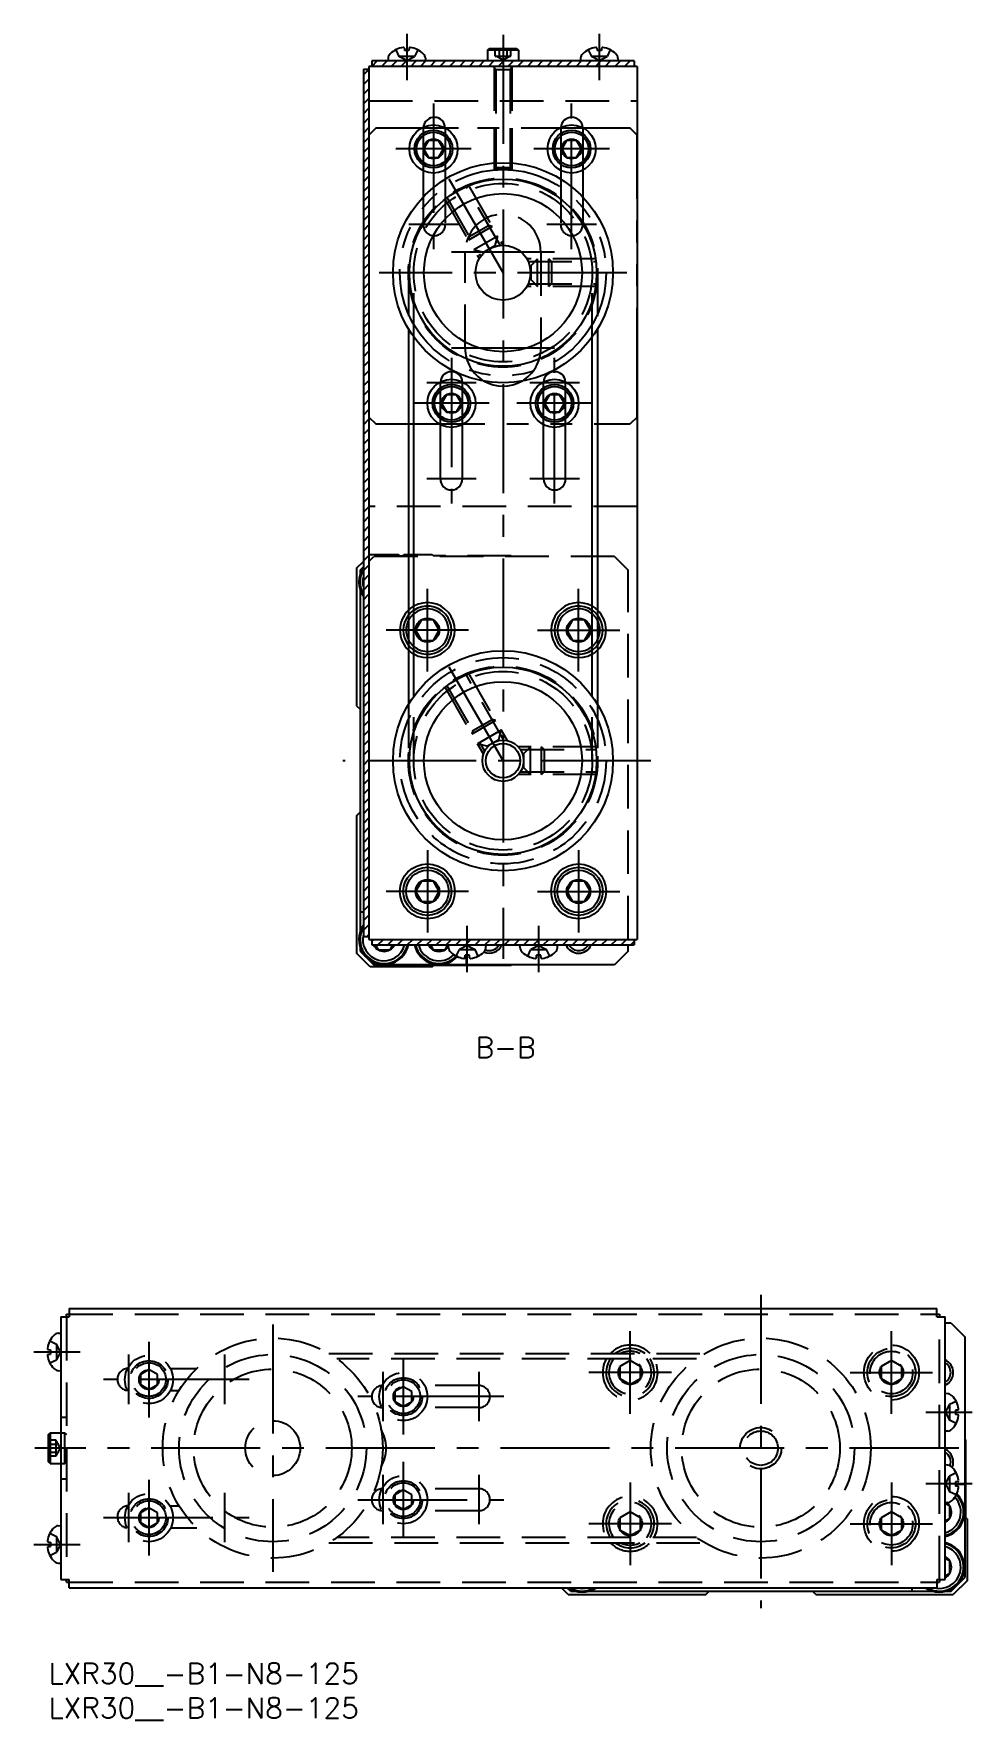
# Model space of a CAD drawing. Extents: x -2 to 377, y -8 to 279.
# Drawn here: x -2.2 to 134.4, y -8.3 to 237.1 of the extents above; entities that cross this region are included whole.
import ezdxf

# ---------------------------------------------------------------- set-up
doc = ezdxf.new("R2010")
doc.units = 0
doc.header["$LTSCALE"] = 0.5
for name, pattern in [('CENTER', [50.8, 31.75, -6.35, 6.35, -6.35]), ('DASHED', [19.05, 12.7, -6.35]), ('PHANTOM', [63.5, 31.75, -6.35, 6.35, -6.35, 6.35, -6.35])]:
    doc.linetypes.add(name, pattern=pattern)
for name, color, linetype in [('MSM_CENTER', 1, 'CENTER'), ('MSM_CONTINUOUS', 7, 'CONTINUOUS'), ('MSM_DASHED', 4, 'DASHED'), ('MSM_IMAGINARY', 6, 'PHANTOM'), ('MSM_NARROW', 5, 'CONTINUOUS'), ('MSM_PART_NUMBER', 7, 'CONTINUOUS')]:
    doc.layers.add(name, color=color, linetype=linetype)
doc.styles.get("Standard").update_dxf_attribs({"font": 'txt.shx', "height": 3, "bigfont": 'bigfont.shx'})

# ---------------------------------------------------------------- blocks, each defined once
blk = doc.blocks.new('*U2')
at = {"layer": 'MSM_PART_NUMBER'}
blk.add_text('LXR30__-B1-N8-125', height=3, dxfattribs=at).set_placement((0, -3))
blk = doc.blocks.new('*U3')
at = {"layer": 'MSM_PART_NUMBER'}
blk.add_text('LXR30__-B1-N8-125', height=3, dxfattribs=at).set_placement((0, -8))

msp = doc.modelspace()

# ---------------------------------------------------------------- linework, layer by layer
at = {"layer": 'MSM_CENTER'}
for p, q in [((52.1, 237.06), (52.1, 230.3)), ((66.1, 236.9), (66.1, 102.5)), ((80.1, 237.06), (80.1, 230.3)), ((55.99, 226.9), (55.99, 205.7)), ((76.08, 205.7), (76.08, 226.9)), ((59.61, 223.3), (52.41, 223.3)), ((79.7, 223.3), (72.5, 223.3)), ((61.49, 220.3), (50.49, 220.3)), ((81.58, 220.3), (70.58, 220.3)), ((58.22, 215.94), (67.1, 200.57)), ((59.61, 209.3), (52.41, 209.3)), ((79.7, 209.3), (72.5, 209.3)), ((73.6, 205.3), (58.6, 205.3)), ((84.1, 202.3), (48.1, 202.3)), ((73.6, 191.3), (58.6, 191.3)), ((58.6, 189.9), (58.6, 168.7)), ((73.6, 168.7), (73.6, 189.9)), ((62.22, 186.3), (55.02, 186.3)), ((77.22, 186.3), (70.02, 186.3)), ((64.1, 183.3), (53.1, 183.3)), ((79.1, 183.3), (68.1, 183.3)), ((62.22, 172.3), (55.02, 172.3)), ((77.22, 172.3), (70.02, 172.3)), ((55.1, 144.3), (55.1, 156.3)), ((77.1, 144.3), (77.1, 156.3)), ((61.1, 150.3), (49.1, 150.3)), ((71.1, 150.3), (83.1, 150.3)), ((58.22, 144.94), (67.1, 129.57)), ((87.6, 131.3), (42.8, 131.3)), ((55.1, 118.3), (55.1, 106.3)), ((77.1, 118.3), (77.1, 106.3)), ((61.1, 112.3), (49.1, 112.3)), ((71.1, 112.3), (83.1, 112.3)), ((60.9, 100.54), (60.9, 107.3)), ((71.3, 100.54), (71.3, 107.3)), ((103.6, 53.6), (103.6, 8)), ((32.6, 49.3), (32.6, 13.3)), ((14.6, 46.78), (14.6, 35.78)), ((84.6, 36.3), (84.6, 48.3)), ((122.6, 36.3), (122.6, 48.3)), ((-2.16, 45.3), (4.6, 45.3)), ((11.6, 44.9), (11.6, 37.7)), ((25.6, 44.9), (25.6, 37.7)), ((51.6, 44.3), (51.6, 33.3)), ((48.6, 42.42), (48.6, 35.22)), ((62.6, 42.42), (62.6, 35.22)), ((90.6, 42.3), (78.6, 42.3)), ((116.6, 42.3), (128.6, 42.3)), ((29.2, 41.28), (8, 41.28)), ((66.2, 38.8), (45, 38.8)), ((134.36, 36.5), (127.6, 36.5)), ((132.4, 31.3), (-2, 31.3)), ((48.6, 27.42), (48.6, 20.22)), ((51.6, 29.3), (51.6, 18.3)), ((62.6, 27.42), (62.6, 20.22)), ((11.6, 24.81), (11.6, 17.61)), ((14.6, 26.69), (14.6, 15.69)), ((25.6, 24.81), (25.6, 17.61)), ((84.6, 26.3), (84.6, 14.3)), ((122.6, 26.3), (122.6, 14.3)), ((134.36, 26.1), (127.6, 26.1)), ((45, 23.8), (66.2, 23.8)), ((8, 21.19), (29.2, 21.19)), ((90.6, 20.3), (78.6, 20.3)), ((116.6, 20.3), (128.6, 20.3)), ((-2.16, 17.3), (4.6, 17.3))]:
    msp.add_line(p, q, dxfattribs=at)
at = {"layer": 'MSM_CONTINUOUS'}
for p, q in [((85.2, 233.1), (47, 233.1)), ((47, 233.1), (47, 232.3)), ((49.39, 233.5), (49.35, 233.1)), ((51.77, 234.98), (51.78, 234.6)), ((52.42, 234.6), (51.78, 234.6)), ((52.43, 234.98), (52.42, 234.6)), ((54.81, 233.5), (54.85, 233.1)), ((63.85, 234.65), (64.1, 234.9)), ((68.35, 234.65), (63.85, 234.65)), ((63.85, 234.65), (63.85, 233.1)), ((64.1, 234.9), (68.1, 234.9)), ((68.1, 234.9), (68.35, 234.65)), ((68.35, 234.65), (68.35, 233.1)), ((77.39, 233.5), (77.35, 233.1)), ((79.77, 234.98), (79.78, 234.6)), ((80.42, 234.6), (79.78, 234.6)), ((80.43, 234.98), (80.42, 234.6)), ((82.81, 233.5), (82.85, 233.1)), ((85.2, 233.1), (85.2, 232.3)), ((45.8, 231.9), (45.8, 105.7)), ((45.8, 231.9), (46.6, 231.9)), ((46.6, 232.3), (46.6, 105.3)), ((85.6, 232.3), (46.6, 232.3)), ((85.6, 232.3), (85.6, 105.3)), ((55.27, 221.55), (54.54, 220.3)), ((56.71, 221.55), (55.27, 221.55)), ((57.43, 220.3), (56.71, 221.55)), ((75.36, 221.55), (74.64, 220.3)), ((76.8, 221.55), (75.36, 221.55)), ((77.52, 220.3), (76.8, 221.55)), ((54.54, 220.3), (55.27, 219.05)), ((55.27, 219.05), (56.71, 219.05)), ((56.71, 219.05), (57.43, 220.3)), ((74.64, 220.3), (75.36, 219.05)), ((75.36, 219.05), (76.8, 219.05)), ((76.8, 219.05), (77.52, 220.3)), ((54.5, 217.13), (54.5, 213.32)), ((57.7, 217.25), (57.7, 215.92)), ((74.5, 217.18), (74.5, 215.92)), ((77.7, 217.2), (77.7, 213.32)), ((52.35, 194.12), (52.35, 139.48)), ((79.85, 194.12), (79.85, 139.48)), ((53.11, 140.64), (53.11, 192.96)), ((79.09, 140.64), (79.09, 192.96)), ((57.88, 184.55), (57.16, 183.3)), ((59.32, 184.55), (57.88, 184.55)), ((60.04, 183.3), (59.32, 184.55)), ((72.88, 184.55), (72.16, 183.3)), ((74.32, 184.55), (72.88, 184.55)), ((75.04, 183.3), (74.32, 184.55)), ((57.16, 183.3), (57.88, 182.05)), ((57.88, 182.05), (59.32, 182.05)), ((59.32, 182.05), (60.04, 183.3)), ((72.16, 183.3), (72.88, 182.05)), ((72.88, 182.05), (74.32, 182.05)), ((74.32, 182.05), (75.04, 183.3)), ((57, 172.3), (57, 180.19)), ((60.2, 172.3), (60.2, 180.19)), ((72, 172.3), (72, 180.19)), ((75.2, 172.3), (75.2, 180.19)), ((44.8, 159.3), (45.8, 160.3)), ((45.3, 159), (45.8, 159.5)), ((44.8, 159.3), (44.8, 139.3)), ((45.3, 159), (45.3, 158.34)), ((45.3, 156.26), (45.3, 106.34)), ((54.23, 151.8), (53.37, 150.3)), ((53.37, 150.3), (54.23, 148.8)), ((55.97, 151.8), (54.23, 151.8)), ((56.83, 150.3), (55.97, 151.8)), ((55.97, 148.8), (56.83, 150.3)), ((76.23, 151.8), (75.37, 150.3)), ((75.37, 150.3), (76.23, 148.8)), ((77.97, 151.8), (76.23, 151.8)), ((78.83, 150.3), (77.97, 151.8)), ((77.97, 148.8), (78.83, 150.3)), ((54.23, 148.8), (55.97, 148.8)), ((76.23, 148.8), (77.97, 148.8)), ((44.8, 139.3), (45.3, 138.8)), ((44.8, 123.3), (45.3, 123.8)), ((44.8, 123.3), (44.8, 103.3)), ((54.23, 113.8), (53.37, 112.3)), ((55.97, 113.8), (54.23, 113.8)), ((56.83, 112.3), (55.97, 113.8)), ((76.23, 113.8), (75.37, 112.3)), ((77.97, 113.8), (76.23, 113.8)), ((78.83, 112.3), (77.97, 113.8)), ((53.37, 112.3), (54.23, 110.8)), ((54.23, 110.8), (55.97, 110.8)), ((55.97, 110.8), (56.83, 112.3)), ((75.37, 112.3), (76.23, 110.8)), ((76.23, 110.8), (77.97, 110.8)), ((77.97, 110.8), (78.83, 112.3)), ((45.3, 109.3), (45.8, 109.3)), ((46.6, 105.7), (45.8, 105.7)), ((46.8, 101.3), (44.8, 103.3)), ((45.3, 104.26), (45.3, 103.6)), ((45.3, 103.6), (47.3, 101.6)), ((46.6, 105.3), (85.6, 105.3)), ((47, 105.3), (47, 104.5)), ((47, 104.5), (85.2, 104.5)), ((47.53, 104.5), (47.93, 103.8)), ((47.93, 103.8), (49.67, 103.8)), ((49.67, 103.8), (50.07, 104.5)), ((55.53, 104.5), (55.93, 103.8)), ((55.93, 103.8), (57.67, 103.8)), ((57.67, 103.8), (58.07, 104.5)), ((58.19, 104.1), (58.15, 104.5)), ((63.61, 104.1), (63.65, 104.5)), ((68.59, 104.1), (68.55, 104.5)), ((74.01, 104.1), (74.05, 104.5)), ((84.3, 103.6), (82.3, 101.6)), ((84.3, 103.6), (84.3, 104.5)), ((85.2, 105.3), (85.2, 104.5)), ((55.8, 101.3), (46.8, 101.3)), ((82.3, 101.6), (47.3, 101.6)), ((55.8, 101.3), (56, 101.5)), ((67.3, 101.5), (56, 101.5)), ((60.57, 102.62), (60.58, 103)), ((61.22, 103), (60.58, 103)), ((60.8, 101.6), (60.8, 103)), ((61.23, 102.62), (61.22, 103)), ((67.4, 101.6), (67.3, 101.5)), ((70.97, 102.62), (70.98, 103)), ((71.62, 103), (70.98, 103)), ((71.63, 102.62), (71.62, 103)), ((3, 51.6), (129.2, 51.6)), ((3, 51.6), (3, 50.4)), ((129.2, 50.4), (129.2, 51.6)), ((1.8, 50.4), (1.8, 12.2)), ((1.8, 50.4), (3, 50.4)), ((2.6, 50.4), (2.6, 50.8)), ((2.6, 50.8), (3, 50.8)), ((129.2, 50.8), (129.6, 50.8)), ((129.2, 50.4), (130.4, 50.4)), ((129.6, 50.8), (129.6, 50.4)), ((130.4, 12.2), (130.4, 50.4)), ((131.3, 49.5), (130.4, 49.5)), ((131.3, 49.5), (133.3, 47.5)), ((1.4, 48.01), (1.8, 48.05)), ((133.3, 47.5), (133.3, 12.5)), ((-0.08, 45.63), (0.3, 45.62)), ((-0.08, 44.97), (0.3, 44.98)), ((0.3, 45.62), (0.3, 44.98)), ((1.4, 42.59), (1.8, 42.55)), ((130.8, 39.21), (130.4, 39.25)), ((132.28, 36.83), (131.9, 36.82)), ((131.9, 36.82), (131.9, 36.18)), ((132.28, 36.17), (131.9, 36.18)), ((0, 33.3), (0.25, 33.55)), ((0, 29.3), (0, 33.3)), ((0.25, 33.55), (0.25, 29.05)), ((0.25, 33.55), (1.8, 33.55)), ((130.8, 33.79), (130.4, 33.75)), ((133.3, 32.6), (133.4, 32.5)), ((133.4, 32.5), (133.4, 21.2)), ((0.25, 29.05), (0, 29.3)), ((0.25, 29.05), (1.8, 29.05)), ((130.8, 28.81), (130.4, 28.85)), ((132.28, 26.43), (131.9, 26.42)), ((131.9, 26.42), (131.9, 25.78)), ((133.3, 26), (131.9, 26)), ((132.28, 25.77), (131.9, 25.78)), ((130.8, 23.39), (130.4, 23.35)), ((131.1, 22.87), (130.4, 23.27)), ((131.1, 21.13), (131.1, 22.87)), ((1.4, 20.01), (1.8, 20.05)), ((130.4, 20.73), (131.1, 21.13)), ((133.6, 21), (133.4, 21.2)), ((133.6, 21), (133.6, 12)), ((-0.08, 17.63), (0.3, 17.62)), ((0.3, 17.62), (0.3, 16.98)), ((-0.08, 16.97), (0.3, 16.98)), ((131.1, 14.87), (130.4, 15.27)), ((131.1, 13.13), (131.1, 14.87)), ((1.4, 14.59), (1.8, 14.55)), ((130.4, 12.73), (131.1, 13.13)), ((131.3, 10.5), (133.3, 12.5)), ((1.8, 12.2), (3, 12.2)), ((2.6, 11.8), (2.6, 12.2)), ((2.6, 11.8), (3, 11.8)), ((3, 11), (3, 12.2)), ((3, 11), (129.2, 11)), ((75.6, 10), (74.6, 11)), ((75.9, 10.5), (75.4, 11)), ((75.6, 10), (95.6, 10)), ((75.9, 10.5), (76.56, 10.5)), ((78.64, 10.5), (128.56, 10.5)), ((95.6, 10), (96.1, 10.5)), ((111.6, 10), (111.1, 10.5)), ((111.6, 10), (131.6, 10)), ((125.6, 10.5), (125.6, 11)), ((129.2, 12.2), (129.2, 11)), ((129.2, 12.2), (130.4, 12.2)), ((129.2, 11.8), (129.6, 11.8)), ((129.6, 12.2), (129.6, 11.8)), ((130.64, 10.5), (131.3, 10.5)), ((133.6, 12), (131.6, 10))]:
    msp.add_line(p, q, dxfattribs=at)
for centre, radius in [((55.99, 220.3), 3.5), ((76.08, 220.3), 3.5), ((55.99, 220.3), 2.75), ((55.99, 220.3), 2.45), ((55.99, 220.3), 1.44), ((76.08, 220.3), 2.75), ((76.08, 220.3), 2.45), ((76.08, 220.3), 1.44), ((66.1, 202.3), 16), ((66.1, 202.3), 13.62), ((66.1, 202.3), 11.5), ((66.1, 202.3), 4), ((58.6, 183.3), 3.5), ((73.6, 183.3), 3.5), ((58.6, 183.3), 2.75), ((58.6, 183.3), 2.45), ((58.6, 183.3), 1.44), ((73.6, 183.3), 2.75), ((73.6, 183.3), 2.45), ((73.6, 183.3), 1.44), ((55.1, 150.3), 1.73), ((77.1, 150.3), 1.73), ((66.1, 131.3), 16), ((66.1, 131.3), 13.62), ((66.1, 131.3), 11.5), ((66.1, 131.3), 3), ((66.1, 131.3), 2.5), ((55.1, 112.3), 4), ((55.1, 112.3), 3.5), ((55.1, 112.3), 3.1), ((77.1, 112.3), 4), ((77.1, 112.3), 3.5), ((77.1, 112.3), 3.1), ((55.1, 112.3), 1.73), ((77.1, 112.3), 1.73)]:
    msp.add_circle(centre, radius, dxfattribs=at)
for centre, radius, start, end in [((50.38, 233.42), 1, 133.4267, 175), ((52.1, 231.6), 3.5, 98.5396, 133.4267), ((51.57, 234.78), 0.284, 44.1872, 87.0617), ((52.63, 234.78), 0.284, 92.9383, 135.8128), ((52.1, 231.6), 3.5, 46.5733, 81.4604), ((53.82, 233.42), 1, 5, 46.5733), ((78.38, 233.42), 1, 133.4267, 175), ((80.1, 231.6), 3.5, 98.5396, 133.4267), ((79.57, 234.78), 0.284, 44.1872, 87.0617), ((80.63, 234.78), 0.284, 92.9383, 135.8128), ((80.1, 231.6), 3.5, 46.5733, 81.4604), ((81.82, 233.42), 1, 5, 46.5733), ((56.1, 223.3), 1.6, 1.8912, 173.8055), ((76.1, 223.3), 1.6, 3.7614, 175.5224), ((58.6, 186.3), 1.6, 4.1217, 175.8783), ((66.1, 191.3), 5.5, 239.963, 300.037), ((73.6, 186.3), 1.6, 4.1217, 175.8783), ((58.6, 172.3), 1.6, 180, 0), ((73.6, 172.3), 1.6, 180, 0), ((48.8, 157.3), 3.65, 145.2778, 214.7222), ((48.8, 157.3), 3.5, 148.9979, 211.0021), ((48.8, 157.3), 3.1, 165.4089, 194.5911), ((55.1, 150.3), 4, 133.4325, 226.5675), ((55.1, 150.3), 3.5, 141.7868, 218.2132), ((55.1, 150.3), 4, 240.1653, 119.8347), ((55.1, 150.3), 3.5, 235.3493, 124.6507), ((55.1, 150.3), 3.1, 230.0637, 129.9363), ((77.1, 150.3), 4, 60.1653, 299.8347), ((77.1, 150.3), 3.5, 55.3493, 304.6507), ((77.1, 150.3), 3.1, 50.0637, 309.9363), ((77.1, 150.3), 4, 313.4325, 46.5675), ((77.1, 150.3), 3.5, 321.7868, 38.2132), ((55.1, 150.3), 3.1, 152.5107, 207.4893), ((77.1, 150.3), 3.1, 332.5107, 27.4893), ((48.8, 105.3), 3.65, 145.2778, 347.3392), ((48.8, 105.3), 3.5, 148.9979, 346.787), ((48.8, 105.3), 3.1, 165.4089, 345.0448), ((48.8, 105.3), 1.73, 207.5085, 332.4915), ((56.8, 105.3), 3.65, 192.6608, 316.9242), ((56.8, 105.3), 3.5, 193.213, 316.1435), ((56.8, 105.3), 3.1, 194.9552, 314.3332), ((56.8, 105.3), 1.73, 207.5085, 322.4079), ((59.18, 104.18), 1, 185, 226.5733), ((60.9, 106), 3.5, 226.5733, 261.4604), ((60.9, 106), 3.5, 278.5396, 313.4267), ((62.62, 104.18), 1, 313.4267, 355), ((64.1, 105.3), 1.62, 249.5512, 330.4276), ((69.58, 104.18), 1, 185, 226.5733), ((71.3, 106), 3.5, 226.5733, 261.4604), ((71.3, 106), 3.5, 278.5396, 313.4267), ((73.02, 104.18), 1, 313.4267, 355), ((77.1, 105.3), 1.62, 209.5724, 330.4276), ((60.37, 102.82), 0.284, 272.9383, 315.8128), ((61.43, 102.82), 0.284, 224.1872, 267.0617), ((70.77, 102.82), 0.284, 272.9383, 315.8128), ((71.83, 102.82), 0.284, 224.1872, 267.0617), ((3.3, 45.3), 3.5, 136.5733, 171.4604), ((1.48, 47.02), 1, 95, 136.5733), ((0.12, 45.83), 0.284, 182.9383, 225.8128), ((0.12, 44.77), 0.284, 134.1872, 177.0617), ((3.3, 45.3), 3.5, 188.5396, 223.4267), ((1.48, 43.58), 1, 223.4267, 265), ((129.6, 42.3), 1.62, 299.5724, 60.4276), ((130.72, 38.22), 1, 43.4267, 85), ((128.9, 36.5), 3.5, 8.5396, 43.4267), ((132.08, 37.03), 0.284, 314.1872, 357.0617), ((128.9, 36.5), 3.5, 316.5733, 351.4604), ((132.08, 35.97), 0.284, 2.9383, 45.8128), ((130.72, 34.78), 1, 275, 316.5733), ((129.6, 29.3), 1.62, 339.5512, 60.4276), ((130.72, 27.82), 1, 43.4267, 85), ((128.9, 26.1), 3.5, 8.5396, 43.4267), ((129.6, 22), 3.65, 282.6608, 46.9242), ((128.9, 26.1), 3.5, 316.5733, 351.4604), ((132.08, 26.63), 0.284, 314.1872, 357.0617), ((132.08, 25.57), 0.284, 2.9383, 45.8128), ((129.6, 22), 3.5, 283.213, 46.1435), ((129.6, 22), 3.1, 284.9552, 44.3332), ((129.6, 22), 1.73, 297.5085, 52.4079), ((130.72, 24.38), 1, 275, 316.5733), ((3.3, 17.3), 3.5, 136.5733, 171.4604), ((1.48, 19.02), 1, 95, 136.5733), ((0.12, 17.83), 0.284, 182.9383, 225.8128), ((129.6, 14), 3.65, 235.2778, 77.3392), ((129.6, 14), 3.5, 238.9979, 76.787), ((0.12, 16.77), 0.284, 134.1872, 177.0617), ((3.3, 17.3), 3.5, 188.5396, 223.4267), ((1.48, 15.58), 1, 223.4267, 265), ((129.6, 14), 3.1, 255.4089, 75.0448), ((129.6, 14), 1.73, 297.5085, 62.4915), ((77.6, 14), 3.65, 235.2778, 304.7222), ((77.6, 14), 3.5, 238.9979, 301.0021), ((77.6, 14), 3.1, 255.4089, 284.5911)]:
    msp.add_arc(centre, radius, start, end, dxfattribs=at)
at = {"layer": 'MSM_DASHED'}
for p, q in [((50.49, 234.71), (50.95, 233.77)), ((52.1, 233.17), (50.95, 233.77)), ((53.24, 233.77), (50.95, 233.77)), ((52.1, 233.17), (53.24, 233.77)), ((53.71, 234.71), (53.24, 233.77)), ((64.95, 233.8), (64.95, 234.9)), ((64.95, 233.8), (67.25, 233.8)), ((66.1, 233.22), (65.1, 233.8)), ((65.52, 234.9), (65.52, 233.8)), ((67.1, 233.8), (66.1, 233.22)), ((66.68, 234.9), (66.68, 233.8)), ((67.25, 233.8), (67.25, 234.9)), ((78.49, 234.71), (78.95, 233.77)), ((80.1, 233.17), (78.95, 233.77)), ((81.24, 233.77), (78.95, 233.77)), ((80.1, 233.17), (81.24, 233.77)), ((81.71, 234.71), (81.24, 233.77)), ((64.79, 232.25), (65.04, 231.81)), ((64.8, 232.2), (64.8, 217.54)), ((67.4, 231.81), (64.8, 231.81)), ((65.04, 231.81), (65.04, 217.3)), ((67.41, 232.25), (67.16, 231.81)), ((67.16, 231.81), (67.16, 217.3)), ((67.4, 232.2), (67.4, 217.54)), ((46.6, 227.3), (85.6, 227.3)), ((54.5, 223.3), (54.5, 217.13)), ((57.7, 223.3), (57.7, 217.25)), ((74.5, 223.3), (74.5, 217.18)), ((77.7, 223.3), (77.7, 217.2)), ((57.7, 215.92), (57.7, 209.3)), ((67.4, 217.54), (64.8, 217.54)), ((65.04, 217.3), (64.8, 217.54)), ((67.16, 217.3), (65.04, 217.3)), ((67.16, 217.3), (67.4, 217.54)), ((74.5, 215.92), (74.5, 209.3)), ((65.68, 206.28), (60.68, 214.94)), ((61.03, 215.08), (66.1, 206.3)), ((54.5, 213.32), (54.5, 209.3)), ((57.57, 213.08), (62.64, 204.3)), ((57.87, 213.31), (62.87, 204.66)), ((77.7, 213.32), (77.7, 209.3)), ((64.52, 209.03), (61.06, 207.03)), ((61.2, 207.55), (64, 209.17)), ((64.52, 209.03), (64, 209.17)), ((61.2, 207.55), (61.06, 207.03)), ((65.33, 207.63), (61.87, 205.63)), ((63.23, 205.26), (64.97, 206.26)), ((64.97, 206.26), (65.33, 207.63)), ((60.6, 191.3), (60.6, 205.3)), ((63.23, 205.26), (61.87, 205.63)), ((79.7, 204.3), (69.56, 204.3)), ((69.76, 203.92), (79.75, 203.92)), ((70.14, 203.3), (71.14, 204.3)), ((71.14, 200.3), (71.14, 204.3)), ((71.6, 205.3), (71.6, 191.3)), ((72.77, 200.3), (72.77, 204.3)), ((73.14, 203.92), (72.77, 204.3)), ((73.14, 203.92), (73.14, 200.68)), ((52.35, 202.3), (52.35, 194.12)), ((53.11, 192.96), (53.11, 202.3)), ((70.14, 203.3), (70.14, 201.3)), ((70.14, 201.3), (71.14, 200.3)), ((79.09, 192.96), (79.09, 202.3)), ((79.85, 202.3), (79.85, 194.12)), ((79.7, 200.3), (69.56, 200.3)), ((69.76, 200.68), (79.75, 200.68)), ((72.77, 200.3), (73.14, 200.68)), ((57, 180.19), (57, 186.3)), ((60.2, 180.19), (60.2, 186.3)), ((72, 180.19), (72, 186.3)), ((75.2, 180.19), (75.2, 186.3)), ((85.6, 168.3), (46.6, 168.3)), ((46.6, 161.1), (46.8, 161.3)), ((46.6, 160.3), (47.3, 161)), ((46.8, 161.3), (50.9, 161.3)), ((82.3, 161), (47.3, 161)), ((51.7, 161.3), (55.8, 161.3)), ((55.8, 161.3), (56, 161.1)), ((67.3, 161.1), (56, 161.1)), ((67.3, 161.1), (67.4, 161)), ((82.3, 161), (84.3, 159)), ((84.3, 105.3), (84.3, 159)), ((57.87, 142.31), (63.43, 132.68)), ((66.24, 134.3), (60.68, 143.94)), ((61.03, 144.08), (66.71, 134.24)), ((53.11, 131.3), (53.11, 140.64)), ((57.57, 142.08), (63.25, 132.24)), ((79.09, 131.3), (79.09, 140.64)), ((52.35, 139.48), (52.35, 131.3)), ((79.85, 139.48), (79.85, 131.3)), ((65.02, 137.17), (61.56, 135.17)), ((61.7, 135.69), (61.56, 135.17)), ((61.7, 135.69), (64.5, 137.31)), ((65.83, 135.76), (62.37, 133.76)), ((65.02, 137.17), (64.5, 137.31)), ((65.47, 134.4), (65.83, 135.76)), ((63.73, 133.4), (62.37, 133.76)), ((63.73, 133.4), (65.47, 134.4)), ((79.7, 133.3), (68.34, 133.3)), ((68.63, 132.92), (79.75, 132.92)), ((69.1, 132.3), (70.1, 133.3)), ((70.1, 129.3), (70.1, 133.3)), ((71.72, 129.3), (71.72, 133.3)), ((72.1, 132.92), (71.72, 133.3)), ((72.1, 132.92), (72.1, 129.68)), ((69.1, 132.3), (69.1, 130.3)), ((69.1, 130.3), (70.1, 129.3)), ((79.7, 129.3), (68.34, 129.3)), ((68.63, 129.68), (79.75, 129.68)), ((71.72, 129.3), (72.1, 129.68)), ((59.29, 102.89), (59.75, 103.83)), ((60.9, 104.43), (59.75, 103.83)), ((59.75, 103.83), (62.04, 103.83)), ((60.9, 104.43), (62.04, 103.83)), ((62.51, 102.89), (62.04, 103.83)), ((69.69, 102.89), (70.15, 103.83)), ((71.3, 104.43), (70.15, 103.83)), ((70.15, 103.83), (72.44, 103.83)), ((71.3, 104.43), (72.44, 103.83)), ((72.91, 102.89), (72.44, 103.83)), ((2.6, 50.4), (2.6, 12.2)), ((3, 50.8), (129.2, 50.8)), ((129.6, 12.2), (129.6, 50.4)), ((0.19, 46.91), (1.13, 46.44)), ((1.13, 46.44), (1.13, 44.15)), ((1.73, 45.3), (1.13, 46.44)), ((1.73, 45.3), (1.13, 44.15)), ((40.78, 45.05), (95.42, 45.05)), ((94.26, 44.29), (41.94, 44.29)), ((0.19, 43.69), (1.13, 44.15)), ((14.6, 42.72), (13.35, 42)), ((13.35, 42), (13.35, 40.56)), ((15.85, 42), (14.6, 42.72)), ((15.85, 40.56), (15.85, 42)), ((17.7, 42.9), (21.58, 42.9)), ((84.6, 44.03), (83.1, 43.17)), ((83.1, 43.17), (83.1, 41.43)), ((86.1, 43.17), (84.6, 44.03)), ((86.1, 41.43), (86.1, 43.17)), ((122.6, 44.03), (121.1, 43.17)), ((121.1, 43.17), (121.1, 41.43)), ((124.1, 43.17), (122.6, 44.03)), ((124.1, 41.43), (124.1, 43.17)), ((13.35, 40.56), (14.6, 39.84)), ((14.6, 39.84), (15.85, 40.56)), ((17.72, 39.7), (18.98, 39.7)), ((51.6, 40.24), (50.35, 39.52)), ((50.35, 39.52), (50.35, 38.08)), ((52.85, 39.52), (51.6, 40.24)), ((52.85, 38.08), (52.85, 39.52)), ((62.6, 40.4), (54.71, 40.4)), ((83.1, 41.43), (84.6, 40.57)), ((84.6, 40.57), (86.1, 41.43)), ((121.1, 41.43), (122.6, 40.57)), ((122.6, 40.57), (124.1, 41.43)), ((50.35, 38.08), (51.6, 37.36)), ((51.6, 37.36), (52.85, 38.08)), ((62.6, 37.2), (54.71, 37.2)), ((130.47, 36.5), (131.07, 37.64)), ((132.01, 38.11), (131.07, 37.64)), ((131.07, 37.64), (131.07, 35.35)), ((1.8, 35.81), (2.6, 35.81)), ((130.47, 36.5), (131.07, 35.35)), ((132.01, 34.89), (131.07, 35.35)), ((1.1, 32.45), (0, 32.45)), ((1.1, 30.15), (1.1, 32.45)), ((1.1, 32.3), (1.68, 31.3)), ((1.8, 33.55), (2.35, 33.55)), ((2.35, 29.05), (2.35, 33.55)), ((2.35, 33.55), (2.6, 33.3)), ((0, 31.88), (1.1, 31.88)), ((0, 30.72), (1.1, 30.72)), ((1.1, 30.15), (0, 30.15)), ((1.68, 31.3), (1.1, 30.3)), ((1.8, 29.05), (2.35, 29.05)), ((2.6, 29.3), (2.35, 29.05)), ((130.47, 26.1), (131.07, 27.24)), ((132.01, 27.71), (131.07, 27.24)), ((131.07, 27.24), (131.07, 24.95)), ((2.6, 26.79), (1.8, 26.79)), ((51.6, 25.24), (50.35, 24.52)), ((52.85, 24.52), (51.6, 25.24)), ((62.6, 25.4), (54.71, 25.4)), ((130.47, 26.1), (131.07, 24.95)), ((132.01, 24.49), (131.07, 24.95)), ((14.6, 22.63), (13.35, 21.91)), ((15.85, 21.91), (14.6, 22.63)), ((17.65, 22.9), (18.98, 22.9)), ((50.35, 24.52), (50.35, 23.08)), ((50.35, 23.08), (51.6, 22.36)), ((51.6, 22.36), (52.85, 23.08)), ((52.85, 23.08), (52.85, 24.52)), ((62.6, 22.2), (54.71, 22.2)), ((13.35, 21.91), (13.35, 20.47)), ((13.35, 20.47), (14.6, 19.74)), ((14.6, 19.74), (15.85, 20.47)), ((15.85, 20.47), (15.85, 21.91)), ((17.77, 19.7), (21.58, 19.7)), ((84.6, 22.03), (83.1, 21.17)), ((83.1, 21.17), (83.1, 19.43)), ((86.1, 21.17), (84.6, 22.03)), ((86.1, 19.43), (86.1, 21.17)), ((122.6, 22.03), (121.1, 21.17)), ((121.1, 21.17), (121.1, 19.43)), ((124.1, 21.17), (122.6, 22.03)), ((124.1, 19.43), (124.1, 21.17)), ((0.19, 18.91), (1.13, 18.44)), ((1.13, 18.44), (1.13, 16.15)), ((1.73, 17.3), (1.13, 18.44)), ((1.73, 17.3), (1.13, 16.15)), ((40.78, 17.55), (95.42, 17.55)), ((94.26, 18.31), (41.94, 18.31)), ((83.1, 19.43), (84.6, 18.57)), ((84.6, 18.57), (86.1, 19.43)), ((121.1, 19.43), (122.6, 18.57)), ((122.6, 18.57), (124.1, 19.43)), ((0.19, 15.69), (1.13, 16.15)), ((3, 11.8), (129.2, 11.8))]:
    msp.add_line(p, q, dxfattribs=at)
for centre, radius in [((66.1, 202.3), 13.75), ((66.1, 202.3), 12.99), ((66.1, 131.3), 15), ((66.1, 131.3), 13.75), ((66.1, 131.3), 12.99), ((32.6, 31.3), 16), ((103.6, 31.3), 16), ((14.6, 41.28), 3.5), ((32.6, 31.3), 13.62), ((103.6, 31.3), 13.62), ((122.6, 42.3), 4), ((122.6, 42.3), 3.5), ((122.6, 42.3), 3.1), ((14.6, 41.28), 2.75), ((14.6, 41.28), 2.45), ((14.6, 41.28), 1.44), ((32.6, 31.3), 11.5), ((51.6, 38.8), 3.5), ((84.6, 42.3), 1.73), ((103.6, 31.3), 11.5), ((122.6, 42.3), 1.73), ((51.6, 38.8), 2.75), ((51.6, 38.8), 2.45), ((51.6, 38.8), 1.44), ((32.6, 31.3), 4), ((103.6, 31.3), 3), ((103.6, 31.3), 2.5), ((51.6, 23.8), 3.5), ((14.6, 21.19), 3.5), ((51.6, 23.8), 2.75), ((51.6, 23.8), 2.45), ((51.6, 23.8), 1.44), ((14.6, 21.19), 2.75), ((14.6, 21.19), 2.45), ((14.6, 21.19), 1.44), ((122.6, 20.3), 4), ((122.6, 20.3), 3.5), ((122.6, 20.3), 3.1), ((84.6, 20.3), 1.73), ((122.6, 20.3), 1.73)]:
    msp.add_circle(centre, radius, dxfattribs=at)
for centre, radius, start, end in [((64.7, 232.2), 0.1, 0, 90), ((67.5, 232.2), 0.1, 90, 180), ((56.1, 223.3), 1.6, 173.8055, 180), ((56.1, 223.3), 1.6, 0, 1.8912), ((76.1, 223.3), 1.6, 175.5224, 180), ((76.1, 223.3), 1.6, 0, 3.7614), ((56.1, 209.3), 1.6, 180, 0), ((66.1, 205.3), 5.5, 0, 180), ((76.1, 209.3), 1.6, 180, 0), ((66.1, 191.3), 5.5, 180, 239.963), ((66.1, 191.3), 5.5, 300.037, 0), ((58.6, 186.3), 1.6, 175.8783, 180), ((58.6, 186.3), 1.6, 0, 4.1217), ((73.6, 186.3), 1.6, 175.8783, 180), ((73.6, 186.3), 1.6, 0, 4.1217), ((51.3, 161.6), 0.5, 216.8699, 323.1301), ((55.1, 150.3), 4, 119.8347, 133.4325), ((55.1, 150.3), 3.5, 124.6507, 141.7868), ((55.1, 150.3), 3.1, 129.9363, 152.5107), ((77.1, 150.3), 4, 46.5675, 60.1653), ((77.1, 150.3), 3.5, 38.2132, 55.3493), ((77.1, 150.3), 3.1, 27.4893, 50.0637), ((55.1, 150.3), 3.1, 207.4893, 230.0637), ((55.1, 150.3), 3.5, 218.2132, 235.3493), ((55.1, 150.3), 4, 226.5675, 240.1653), ((77.1, 150.3), 3.1, 309.9363, 332.5107), ((77.1, 150.3), 3.5, 304.6507, 321.7868), ((77.1, 150.3), 4, 299.8347, 313.4325), ((84.6, 42.3), 4, 150.1653, 29.8347), ((84.6, 42.3), 3.5, 145.3493, 34.6507), ((84.6, 42.3), 3.1, 140.0637, 39.9363), ((84.6, 42.3), 4, 43.4325, 136.5675), ((84.6, 42.3), 3.5, 51.7868, 128.2132), ((84.6, 42.3), 3.1, 62.5107, 117.4893), ((11.6, 41.3), 1.6, 93.7614, 265.5224), ((48.6, 38.8), 1.6, 94.1217, 265.8783), ((62.6, 38.8), 1.6, 270, 90), ((43.6, 31.3), 5.5, 329.963, 30.037), ((48.6, 23.8), 1.6, 94.1217, 265.8783), ((62.6, 23.8), 1.6, 270, 90), ((11.6, 21.3), 1.6, 91.8912, 263.8055), ((84.6, 20.3), 4, 330.1653, 209.8347), ((84.6, 20.3), 3.5, 325.3493, 214.6507), ((84.6, 20.3), 3.1, 320.0637, 219.9363), ((84.6, 20.3), 4, 223.4325, 316.5675), ((84.6, 20.3), 3.5, 231.7868, 308.2132), ((84.6, 20.3), 3.1, 242.5107, 297.4893)]:
    msp.add_arc(centre, radius, start, end, dxfattribs=at)
at = {"layer": 'MSM_IMAGINARY'}
for p, q in [((47.6, 223.3), (46.6, 222.3)), ((84.6, 223.3), (47.6, 223.3)), ((64.8, 223.3), (64.8, 217.24)), ((65.04, 223.3), (65.04, 217.3)), ((67.16, 223.3), (67.16, 217.3)), ((67.4, 223.3), (67.4, 217.24)), ((85.6, 222.3), (84.6, 223.3)), ((46.6, 222.3), (46.6, 181.3)), ((85.6, 181.3), (85.6, 222.3)), ((46.6, 181.3), (47.6, 180.3)), ((47.6, 180.3), (84.6, 180.3)), ((85.6, 181.3), (84.6, 180.3))]:
    msp.add_line(p, q, dxfattribs=at)
msp.add_circle((66.1, 202.3), 15, dxfattribs=at)
at = {"layer": 'MSM_NARROW'}
for p, q in [((47.02, 232.3), (47.82, 233.1)), ((48.43, 232.3), (49.23, 233.1)), ((49.85, 232.3), (50.65, 233.1)), ((51.26, 232.3), (52.06, 233.1)), ((52.68, 232.3), (53.48, 233.1)), ((54.09, 232.3), (54.89, 233.1)), ((55.5, 232.3), (56.3, 233.1)), ((56.92, 232.3), (57.72, 233.1)), ((58.33, 232.3), (59.13, 233.1)), ((59.75, 232.3), (60.55, 233.1)), ((61.16, 232.3), (61.96, 233.1)), ((62.58, 232.3), (63.38, 233.1)), ((63.99, 232.3), (64.79, 233.1)), ((65.4, 232.3), (66.2, 233.1)), ((66.82, 232.3), (67.62, 233.1)), ((68.23, 232.3), (69.03, 233.1)), ((69.65, 232.3), (70.45, 233.1)), ((71.06, 232.3), (71.86, 233.1)), ((72.47, 232.3), (73.27, 233.1)), ((73.89, 232.3), (74.69, 233.1)), ((75.3, 232.3), (76.1, 233.1)), ((76.72, 232.3), (77.52, 233.1)), ((78.13, 232.3), (78.93, 233.1)), ((79.55, 232.3), (80.35, 233.1)), ((80.96, 232.3), (81.76, 233.1)), ((82.37, 232.3), (83.17, 233.1)), ((83.79, 232.3), (84.59, 233.1)), ((45.8, 231.08), (46.6, 231.88)), ((45.8, 229.67), (46.6, 230.47)), ((45.8, 228.25), (46.6, 229.05)), ((45.8, 226.84), (46.6, 227.64)), ((45.8, 225.42), (46.6, 226.22)), ((45.8, 224.01), (46.6, 224.81)), ((45.8, 222.6), (46.6, 223.4)), ((45.8, 221.18), (46.6, 221.98)), ((45.8, 219.77), (46.6, 220.57)), ((45.8, 218.35), (46.6, 219.15)), ((45.8, 216.94), (46.6, 217.74)), ((45.8, 215.52), (46.6, 216.32)), ((45.8, 214.11), (46.6, 214.91)), ((45.8, 212.7), (46.6, 213.5)), ((45.8, 211.28), (46.6, 212.08)), ((45.8, 209.87), (46.6, 210.67)), ((45.8, 208.45), (46.6, 209.25)), ((45.8, 207.04), (46.6, 207.84)), ((45.8, 205.63), (46.6, 206.43)), ((45.8, 204.21), (46.6, 205.01)), ((45.8, 202.8), (46.6, 203.6)), ((45.8, 201.38), (46.6, 202.18)), ((45.8, 199.97), (46.6, 200.77)), ((45.8, 198.55), (46.6, 199.35)), ((45.8, 197.14), (46.6, 197.94)), ((45.8, 195.73), (46.6, 196.53)), ((45.8, 194.31), (46.6, 195.11)), ((45.8, 192.9), (46.6, 193.7)), ((45.8, 191.48), (46.6, 192.28)), ((45.8, 190.07), (46.6, 190.87)), ((45.8, 188.65), (46.6, 189.45)), ((45.8, 187.24), (46.6, 188.04)), ((45.8, 185.83), (46.6, 186.63)), ((45.8, 184.41), (46.6, 185.21)), ((45.8, 183), (46.6, 183.8)), ((45.8, 181.58), (46.6, 182.38)), ((45.8, 180.17), (46.6, 180.97)), ((45.8, 178.75), (46.6, 179.55)), ((45.8, 177.34), (46.6, 178.14)), ((45.8, 175.93), (46.6, 176.73)), ((45.8, 174.51), (46.6, 175.31)), ((45.8, 173.1), (46.6, 173.9)), ((45.8, 171.68), (46.6, 172.48)), ((45.8, 170.27), (46.6, 171.07)), ((45.8, 168.86), (46.6, 169.66)), ((45.8, 167.44), (46.6, 168.24)), ((45.8, 166.03), (46.6, 166.83)), ((45.8, 164.61), (46.6, 165.41)), ((45.8, 163.2), (46.6, 164)), ((45.8, 161.78), (46.6, 162.58)), ((45.8, 160.37), (46.6, 161.17)), ((45.8, 158.96), (46.6, 159.76)), ((45.8, 157.54), (46.6, 158.34)), ((45.8, 156.13), (46.6, 156.93)), ((45.8, 154.71), (46.6, 155.51)), ((45.8, 153.3), (46.6, 154.1)), ((45.8, 151.88), (46.6, 152.68)), ((45.8, 150.47), (46.6, 151.27)), ((45.8, 149.06), (46.6, 149.86)), ((45.8, 147.64), (46.6, 148.44)), ((45.8, 146.23), (46.6, 147.03)), ((45.8, 144.81), (46.6, 145.61)), ((45.8, 143.4), (46.6, 144.2)), ((45.8, 141.99), (46.6, 142.79)), ((45.8, 140.57), (46.6, 141.37)), ((45.8, 139.16), (46.6, 139.96)), ((45.8, 137.74), (46.6, 138.54)), ((45.8, 136.33), (46.6, 137.13)), ((45.8, 134.91), (46.6, 135.71)), ((45.8, 133.5), (46.6, 134.3)), ((45.8, 132.09), (46.6, 132.89)), ((45.8, 130.67), (46.6, 131.47)), ((45.8, 129.26), (46.6, 130.06)), ((45.8, 127.84), (46.6, 128.64)), ((45.8, 126.43), (46.6, 127.23)), ((45.8, 125.01), (46.6, 125.81)), ((45.8, 123.6), (46.6, 124.4)), ((45.8, 122.19), (46.6, 122.99)), ((45.8, 120.77), (46.6, 121.57)), ((45.8, 119.36), (46.6, 120.16)), ((45.8, 117.94), (46.6, 118.74)), ((45.8, 116.53), (46.6, 117.33)), ((45.8, 115.12), (46.6, 115.92)), ((45.8, 113.7), (46.6, 114.5)), ((45.8, 112.29), (46.6, 113.09)), ((45.8, 110.87), (46.6, 111.67)), ((45.8, 109.46), (46.6, 110.26)), ((45.8, 108.04), (46.6, 108.84)), ((45.8, 106.63), (46.6, 107.43)), ((46.28, 105.7), (46.6, 106.02)), ((47, 105), (47.3, 105.3)), ((47.91, 104.5), (48.71, 105.3)), ((49.33, 104.5), (50.13, 105.3)), ((50.74, 104.5), (51.54, 105.3)), ((52.16, 104.5), (52.96, 105.3)), ((53.57, 104.5), (54.37, 105.3)), ((54.98, 104.5), (55.78, 105.3)), ((56.4, 104.5), (57.2, 105.3)), ((57.81, 104.5), (58.61, 105.3)), ((59.23, 104.5), (60.03, 105.3)), ((60.64, 104.5), (61.44, 105.3)), ((62.05, 104.5), (62.85, 105.3)), ((63.47, 104.5), (64.27, 105.3)), ((64.88, 104.5), (65.68, 105.3)), ((66.3, 104.5), (67.1, 105.3)), ((67.71, 104.5), (68.51, 105.3)), ((69.13, 104.5), (69.93, 105.3)), ((70.54, 104.5), (71.34, 105.3)), ((71.95, 104.5), (72.75, 105.3)), ((73.37, 104.5), (74.17, 105.3)), ((74.78, 104.5), (75.58, 105.3)), ((76.2, 104.5), (77, 105.3)), ((77.61, 104.5), (78.41, 105.3)), ((79.03, 104.5), (79.83, 105.3)), ((80.44, 104.5), (81.24, 105.3)), ((81.85, 104.5), (82.65, 105.3)), ((83.27, 104.5), (84.07, 105.3)), ((84.68, 104.5), (85.2, 105.02))]:
    msp.add_line(p, q, dxfattribs=at)
for centre, start, end in [((64.1, 105.3), 246.75, 336.4218), ((77.1, 105.3), 203.5782, 336.4218), ((129.6, 42.3), 293.5782, 66.4218), ((129.6, 29.3), 336.75, 66.4218)]:
    msp.add_arc(centre, 2, start, end, dxfattribs=at)

# ---------------------------------------------------------------- block references
at = {"layer": 'MSM_CONTINUOUS'}
for name in ['*U2', '*U3']:
    msp.add_blockref(name, (0, 0), dxfattribs=at)

# ---------------------------------------------------------------- texts
at = {"layer": 'MSM_PART_NUMBER'}
msp.add_text('B-B', height=3, dxfattribs=at).set_placement((62.1, 88.1))

doc.saveas('drawing.dxf')
